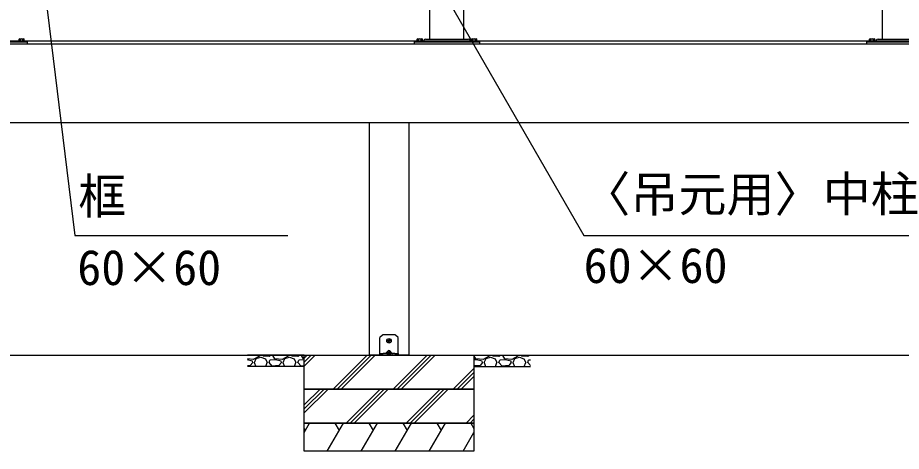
# Model space of a CAD drawing. Units: millimetres, scale not verified. Extents: x -4375 to 4375, y -6502 to 6475.
# Drawn here: x -884 to 678, y 78 to 844 of the extents above; entities that cross this region are included whole.
import ezdxf
from ezdxf.enums import TextEntityAlignment as Align

# ---------------------------------------------------------------- set-up
doc = ezdxf.new("R2010")
doc.units = ezdxf.units.MM
doc.header["$LTSCALE"] = 30
for name, color, linetype in [('0-2_YKK_13', 4, 'Continuous'), ('0-3_YKK_A1', 4, 'Continuous'), ('0-4_YKK_D', 6, 'Continuous')]:
    doc.layers.add(name, color=color, linetype=linetype)
doc.styles.add('ＭＳ ゴシック', font='')
doc.styles.get('ＭＳ ゴシック').set_extended_font_data('MS Gothic')

msp = doc.modelspace()

# ---------------------------------------------------------------- linework, layer by layer
at = {"layer": '0-2_YKK_13'}
for p, q in [((-239.09, 283.61), (-243.5, 279.2)), ((-217.33, 284.2), (-237.67, 284.2)), ((-211.5, 279.2), (-215.91, 283.61)), ((-243.5, 251.2), (-243.5, 279.2)), ((-229.74, 273.7), (-228.64, 273.72)), ((-229.74, 272.7), (-228.64, 272.68)), ((-228.64, 273.72), (-228.12, 273.82)), ((-228.64, 272.68), (-228.12, 272.58)), ((-228.02, 274.34), (-228.12, 273.82)), ((-228.02, 272.06), (-228.12, 272.58)), ((-228, 275.44), (-228.02, 274.34)), ((-228, 270.96), (-228.02, 272.06)), ((-227, 275.44), (-226.98, 274.34)), ((-227, 270.96), (-226.98, 272.06)), ((-226.98, 274.34), (-226.88, 273.82)), ((-226.98, 272.06), (-226.88, 272.58)), ((-226.36, 273.72), (-226.88, 273.82)), ((-226.36, 272.68), (-226.88, 272.58)), ((-225.26, 273.7), (-226.36, 273.72)), ((-225.26, 272.7), (-226.36, 272.68)), ((-211.5, 251.2), (-211.5, 279.2)), ((-243.5, 250.7), (-243.5, 251.2)), ((-239.09, 250.7), (-237.67, 250.7)), ((-239.09, 248.2), (-239.09, 250.7)), ((-217.33, 250.7), (-237.67, 250.7)), ((-228.94, 255.66), (-233.4, 251.2)), ((-231.5, 251.62), (-231.5, 251.2)), ((-231, 250.7), (-224, 250.7)), ((-221.6, 251.2), (-226.06, 255.66)), ((-223.5, 251.62), (-223.5, 251.2)), ((-217.33, 250.7), (-215.91, 250.7)), ((-215.91, 250.7), (-211.5, 250.7)), ((-215.91, 250.7), (-215.91, 248.2)), ((-211.5, 251.2), (-211.5, 250.7)), ((-211.5, 250.7), (-211.5, 248.2)), ((-239.09, 248.2), (-243.5, 248.2)), ((-237.67, 248.2), (-239.09, 248.2)), ((-217.33, 248.2), (-237.67, 248.2)), ((-215.91, 248.2), (-217.33, 248.2)), ((-211.5, 248.2), (-215.91, 248.2))]:
    msp.add_line(p, q, dxfattribs=at)
msp.add_lwpolyline([(-243.5, 248.2), (-243.5, 250.7), (-239.09, 250.7)], dxfattribs=at)
msp.add_circle((-227.5, 273.2), 4, dxfattribs=at)
for centre, radius, start, end in [((-237.67, 282.2), 2, 90, 135), ((-217.33, 282.2), 2, 45, 90), ((-227.5, 273.2), 2.3, 167.44414, 192.55586), ((-227.5, 273.2), 2.3, 77.44414, 102.55586), ((-227.5, 273.2), 2.3, 257.44414, 282.55586), ((-227.5, 273.2), 2.3, 347.44414, 12.55586), ((-230.5, 251.62), 1, 126.03188, 180), ((-231, 251.2), 0.5, 180, 270), ((-227.5, 247.5), 6.1, 53.96812, 126.03188), ((-224, 251.2), 0.5, 270, 0), ((-224.5, 251.62), 1, 0, 53.96812)]:
    msp.add_arc(centre, radius, start, end, dxfattribs=at)
for centre, major_axis, ratio, start_param, end_param in [((-232.9, 251.2), (0.688, 0.425), 0.381966, 2.1243707, 3.695167), ((-227.5, 252.77), (0, -3.54), 0.707107, 2.5261129, 3.7570724), ((-222.1, 251.2), (0.688, -0.425), 0.381966, 5.7296109, 7.3004073)]:
    msp.add_ellipse(centre, major_axis=major_axis, ratio=ratio, start_param=start_param, end_param=end_param, dxfattribs=at)
at = {"layer": '0-3_YKK_A1'}
for p, q in [((-155, 806.2), (-155, 1558.2)), ((-95, 806.2), (-95, 868.2)), ((645, 806.2), (645, 868.2)), ((-982.5, 801.4), (-867.5, 801.4)), ((-982.5, 798.2), (-867.5, 798.2)), ((-884.08, 804.35), (-882.84, 802.2)), ((-881.7, 803.2), (-872.3, 803.2)), ((-881.7, 802.2), (-881.7, 803.2)), ((-881, 806.7), (-881.62, 806.34)), ((-881.62, 803.2), (-881.62, 806.34)), ((-881, 806.7), (-873, 806.7)), ((-879.5, 803.2), (-874.5, 803.2)), ((-879.31, 803.2), (-879.31, 806.34)), ((-874.69, 803.2), (-874.69, 806.34)), ((-873, 806.7), (-872.38, 806.34)), ((-872.38, 803.2), (-872.38, 806.34)), ((-872.3, 803.2), (-872.3, 802.2)), ((-867.5, 801.4), (-867.5, 798.2)), ((-867.5, 801.4), (-867.5, 798.2)), ((-182.5, 798.2), (-182.5, 801.4)), ((-182.5, 798.2), (-182.5, 801.4)), ((-182.5, 801.4), (-67.5, 801.4)), ((-182.5, 798.2), (-67.5, 798.2)), ((-177.7, 803.2), (-168.3, 803.2)), ((-177.7, 802.2), (-177.7, 803.2)), ((-177, 806.7), (-177.62, 806.34)), ((-177.62, 803.2), (-177.62, 806.34)), ((-177, 806.7), (-169, 806.7)), ((-175.5, 803.2), (-170.5, 803.2)), ((-175.31, 803.2), (-175.31, 806.34)), ((-170.69, 803.2), (-170.69, 806.34)), ((-169, 806.7), (-168.38, 806.34)), ((-168.38, 803.2), (-168.38, 806.34)), ((-168.3, 803.2), (-168.3, 802.2)), ((-165.92, 804.35), (-167.16, 802.2)), ((-162.71, 806.2), (-87.29, 806.2)), ((-84.08, 804.35), (-82.84, 802.2)), ((-81.7, 803.2), (-72.3, 803.2)), ((-81.7, 802.2), (-81.7, 803.2)), ((-81, 806.7), (-81.62, 806.34)), ((-81.62, 803.2), (-81.62, 806.34)), ((-81, 806.7), (-73, 806.7)), ((-79.5, 803.2), (-74.5, 803.2)), ((-79.31, 803.2), (-79.31, 806.34)), ((-74.69, 803.2), (-74.69, 806.34)), ((-73, 806.7), (-72.38, 806.34)), ((-72.38, 803.2), (-72.38, 806.34)), ((-72.3, 803.2), (-72.3, 802.2)), ((-67.5, 801.4), (-67.5, 798.2)), ((-67.5, 801.4), (-67.5, 798.2)), ((617.5, 798.2), (617.5, 801.4)), ((617.5, 798.2), (617.5, 801.4)), ((617.5, 801.4), (732.5, 801.4)), ((617.5, 798.2), (732.5, 798.2)), ((622.3, 803.2), (631.7, 803.2)), ((622.3, 802.2), (622.3, 803.2)), ((623, 806.7), (622.38, 806.34)), ((622.38, 803.2), (622.38, 806.34)), ((623, 806.7), (631, 806.7)), ((624.5, 803.2), (629.5, 803.2)), ((624.69, 803.2), (624.69, 806.34)), ((629.31, 803.2), (629.31, 806.34)), ((631, 806.7), (631.62, 806.34)), ((631.62, 803.2), (631.62, 806.34)), ((631.7, 803.2), (631.7, 802.2)), ((634.08, 804.35), (632.84, 802.2)), ((637.29, 806.2), (712.71, 806.2)), ((-262.5, 659.2), (-262.5, 248.2)), ((-192.5, 659.2), (-192.5, 248.2)), ((-2274.58, 248.2), (1825, 248.2)), ((-377.5, 248.2), (-477.5, 248.2)), ((-467.38, 240.52), (-477.5, 241.33)), ((-468.9, 237.47), (-477.5, 239.62)), ((-468.4, 234.93), (-472.97, 229.85)), ((-468.4, 234.93), (-468.9, 237.47)), ((-456.71, 246.1), (-467.38, 240.52)), ((-465.86, 234.93), (-462.97, 228.2)), ((-465.35, 234.93), (-462.3, 242.04)), ((-462.3, 242.04), (-454.17, 244.58)), ((-456.11, 248.2), (-456.71, 246.1)), ((-454.17, 244.58), (-446.04, 241.53)), ((-450.78, 248.2), (-450.11, 246.61)), ((-450.11, 246.61), (-439.44, 246.1)), ((-446.04, 241.53), (-443, 234.93)), ((-445.4, 228.2), (-443, 234.93)), ((-439.44, 246.1), (-436.73, 248.2)), ((-439.44, 234.93), (-437.92, 238.99)), ((-433.85, 228.83), (-439.44, 234.93)), ((-428.26, 240.01), (-437.92, 238.99)), ((-432.84, 247.63), (-432.32, 248.2)), ((-429.28, 241.53), (-432.84, 247.63)), ((-416.58, 240.52), (-429.28, 241.53)), ((-418.1, 237.47), (-428.26, 240.01)), ((-417.6, 234.93), (-422.17, 229.85)), ((-417.6, 234.93), (-418.1, 237.47)), ((-405.91, 246.1), (-416.58, 240.52)), ((-415.06, 234.93), (-412.17, 228.2)), ((-414.55, 234.93), (-411.5, 242.04)), ((-411.5, 242.04), (-403.37, 244.58)), ((-405.31, 248.2), (-405.91, 246.1)), ((-403.37, 244.58), (-395.24, 241.53)), ((-399.98, 248.2), (-399.31, 246.61)), ((-399.31, 246.61), (-388.64, 246.1)), ((-395.24, 241.53), (-392.2, 234.93)), ((-394.6, 228.2), (-392.2, 234.93)), ((-388.64, 246.1), (-385.93, 248.2)), ((-388.64, 234.93), (-387.12, 238.99)), ((-383.05, 228.83), (-388.64, 234.93)), ((-377.5, 240), (-387.12, 238.99)), ((-382.04, 247.63), (-381.52, 248.2)), ((-378.48, 241.53), (-382.04, 247.63)), ((-377.5, 241.45), (-378.48, 241.53)), ((-377.5, 242.8), (-372.1, 248.2)), ((-377.5, 235.73), (-365.03, 248.2)), ((-377.5, 228.66), (-357.96, 248.2)), ((-326.04, 188.2), (-266.04, 248.2)), ((-318.97, 188.2), (-258.97, 248.2)), ((-311.9, 188.2), (-251.9, 248.2)), ((-192.42, 248.2), (-262.58, 248.2)), ((-219.97, 188.2), (-159.97, 248.2)), ((-212.9, 188.2), (-152.9, 248.2)), ((-205.83, 188.2), (-145.83, 248.2)), ((-77.5, 248.2), (22.5, 248.2)), ((-72.66, 240.01), (-77.5, 239.5)), ((-77.24, 247.63), (-76.72, 248.2)), ((-73.68, 241.53), (-77.24, 247.63)), ((-60.98, 240.52), (-73.68, 241.53)), ((-62.5, 237.47), (-72.66, 240.01)), ((-62, 234.93), (-66.57, 229.85)), ((-62, 234.93), (-62.5, 237.47)), ((-50.31, 246.1), (-60.98, 240.52)), ((-59.46, 234.93), (-56.57, 228.2)), ((-58.95, 234.93), (-55.9, 242.04)), ((-55.9, 242.04), (-47.77, 244.58)), ((-49.71, 248.2), (-50.31, 246.1)), ((-47.77, 244.58), (-39.64, 241.53)), ((-44.38, 248.2), (-43.71, 246.61)), ((-43.71, 246.61), (-33.04, 246.1)), ((-39.64, 241.53), (-36.6, 234.93)), ((-39, 228.2), (-36.6, 234.93)), ((-33.04, 246.1), (-30.33, 248.2)), ((-33.04, 234.93), (-31.52, 238.99)), ((-27.45, 228.83), (-33.04, 234.93)), ((-21.86, 240.01), (-31.52, 238.99)), ((-26.44, 247.63), (-25.92, 248.2)), ((-22.88, 241.53), (-26.44, 247.63)), ((-10.18, 240.52), (-22.88, 241.53)), ((-11.7, 237.47), (-21.86, 240.01)), ((-11.2, 234.93), (-15.77, 229.85)), ((-11.2, 234.93), (-11.7, 237.47)), ((0.49, 246.1), (-10.18, 240.52)), ((-8.66, 234.93), (-5.77, 228.2)), ((-8.15, 234.93), (-5.1, 242.04)), ((-5.1, 242.04), (3.03, 244.58)), ((1.09, 248.2), (0.49, 246.1)), ((3.03, 244.58), (11.16, 241.53)), ((6.42, 248.2), (7.09, 246.61)), ((7.09, 246.61), (17.76, 246.1)), ((11.16, 241.53), (14.2, 234.93)), ((11.8, 228.2), (14.2, 234.93)), ((17.76, 246.1), (20.47, 248.2)), ((17.76, 234.93), (19.28, 238.99)), ((22.5, 229.76), (17.76, 234.93)), ((22.5, 239.33), (19.28, 238.99)), ((-472.97, 229.85), (-477.5, 229.45)), ((-377.5, 228.2), (-477.5, 228.2)), ((-422.17, 229.85), (-433.85, 228.83)), ((-377.5, 229.32), (-383.05, 228.83)), ((-113.91, 188.2), (-77.5, 224.61)), ((-66.57, 229.85), (-77.5, 228.9)), ((-77.5, 228.2), (22.5, 228.2)), ((-15.77, 229.85), (-27.45, 228.83)), ((-106.84, 188.2), (-77.5, 217.54)), ((-99.76, 188.2), (-77.5, 210.46)), ((-377.5, 188.2), (-77.5, 188.2)), ((-377.5, 160.09), (-349.39, 188.2)), ((-377.5, 153.02), (-342.32, 188.2)), ((-377.5, 145.95), (-335.25, 188.2)), ((-303.33, 128.2), (-243.33, 188.2)), ((-296.26, 128.2), (-236.26, 188.2)), ((-289.19, 128.2), (-229.19, 188.2)), ((-197.26, 128.2), (-137.26, 188.2)), ((-190.19, 128.2), (-130.19, 188.2)), ((-183.12, 128.2), (-123.12, 188.2)), ((-91.2, 128.2), (-77.5, 141.9)), ((-377.5, 111.66), (-367.95, 128.2)), ((-336.78, 78.2), (-307.91, 128.2)), ((-323.13, 128.2), (-315.52, 115.02)), ((-276.73, 78.2), (-247.86, 128.2)), ((-263.09, 128.2), (-255.47, 115.02)), ((-216.69, 78.2), (-187.82, 128.2)), ((-203.04, 128.2), (-195.43, 115.02)), ((-156.64, 78.2), (-127.78, 128.2)), ((-143, 128.2), (-135.39, 115.02)), ((-84.13, 128.2), (-77.5, 134.83)), ((-82.95, 128.2), (-77.5, 118.76)), ((-377.5, 118.37), (-375.56, 115.02)), ((-96.6, 78.2), (-77.5, 111.28))]:
    msp.add_line(p, q, dxfattribs=at)
at = {"layer": '0-3_YKK_A1', "color": 7}
for p, q in [((-2052, 803.2), (1597, 803.2)), ((-2052, 798.2), (1597, 798.2)), ((-2052, 659.2), (1597, 659.2))]:
    msp.add_line(p, q, dxfattribs=at)
at = {"layer": '0-3_YKK_A1'}
for points in [[(-871, 801.4), (-883, 801.4), (-883, 802.2), (-871, 802.2)], [(-167, 801.4), (-179, 801.4), (-179, 802.2), (-167, 802.2)], [(-71, 801.4), (-83, 801.4), (-83, 802.2), (-71, 802.2)], [(633, 801.4), (621, 801.4), (621, 802.2), (633, 802.2)], [(-377.5, 248.2), (-77.5, 248.2), (-77.5, 188.2), (-377.5, 188.2)], [(-377.5, 128.2), (-77.5, 128.2), (-77.5, 78.2), (-377.5, 78.2)]]:
    msp.add_lwpolyline(points, close=True, dxfattribs=at)
for points in [[(-377.5, 188.2), (-77.5, 188.2), (-377.5, 188.2)], [(-377.5, 188.2), (-77.5, 188.2), (-377.5, 188.2)], [(-377.5, 188.2), (-77.5, 188.2), (-377.5, 188.2)], [(-377.5, 188.2), (-77.5, 188.2), (-377.5, 188.2)], [(-77.5, 188.2), (-377.5, 188.2), (-77.5, 188.2)], [(-77.5, 188.2), (-77.5, 128.2), (-377.5, 128.2), (-377.5, 188.2)]]:
    msp.add_lwpolyline(points, dxfattribs=at)
for centre, radius, start, end in [((-880.46, 804.66), 2.04, 55.61575, 124.38425), ((-877, 799.06), 7.64, 72.41205, 107.58795), ((-873.54, 804.66), 2.04, 55.61575, 124.38425), ((-176.46, 804.66), 2.04, 55.61575, 124.38425), ((-173, 799.06), 7.64, 72.41205, 107.58795), ((-169.54, 804.66), 2.04, 55.61575, 124.38425), ((-162.71, 802.5), 3.7, 90, 149.99999), ((-87.29, 802.5), 3.7, 30.00001, 90), ((-80.46, 804.66), 2.04, 55.61575, 124.38425), ((-77, 799.06), 7.64, 72.41205, 107.58795), ((-73.54, 804.66), 2.04, 55.61575, 124.38425), ((623.54, 804.66), 2.04, 55.61575, 124.38425), ((627, 799.06), 7.64, 72.41205, 107.58795), ((630.46, 804.66), 2.04, 55.61575, 124.38425), ((637.29, 802.5), 3.7, 90, 149.99999)]:
    msp.add_arc(centre, radius, start, end, dxfattribs=at)
at = {"layer": '0-4_YKK_D'}
for points in [[(-842.5, 945.7), (-782.76, 459.2), (-406.49, 459.2)], [(-119.41, 868.49), (116.9, 459.2), (868.04, 459.2)]]:
    msp.add_lwpolyline(points, dxfattribs=at)

# ---------------------------------------------------------------- texts
at = {"layer": '0-4_YKK_D', "style": 'ＭＳ ゴシック'}
for s, p in [('框', (-777.18, 479.2)), ('〈吊元用〉中柱', (114.29, 482.77)), ('60×60', (-778.63, 353.19)), ('60×60', (116.71, 356.77))]:
    msp.add_text(s, height=62.32, dxfattribs=at).set_placement(p, align=Align.BOTTOM_LEFT)

doc.saveas('drawing.dxf')
